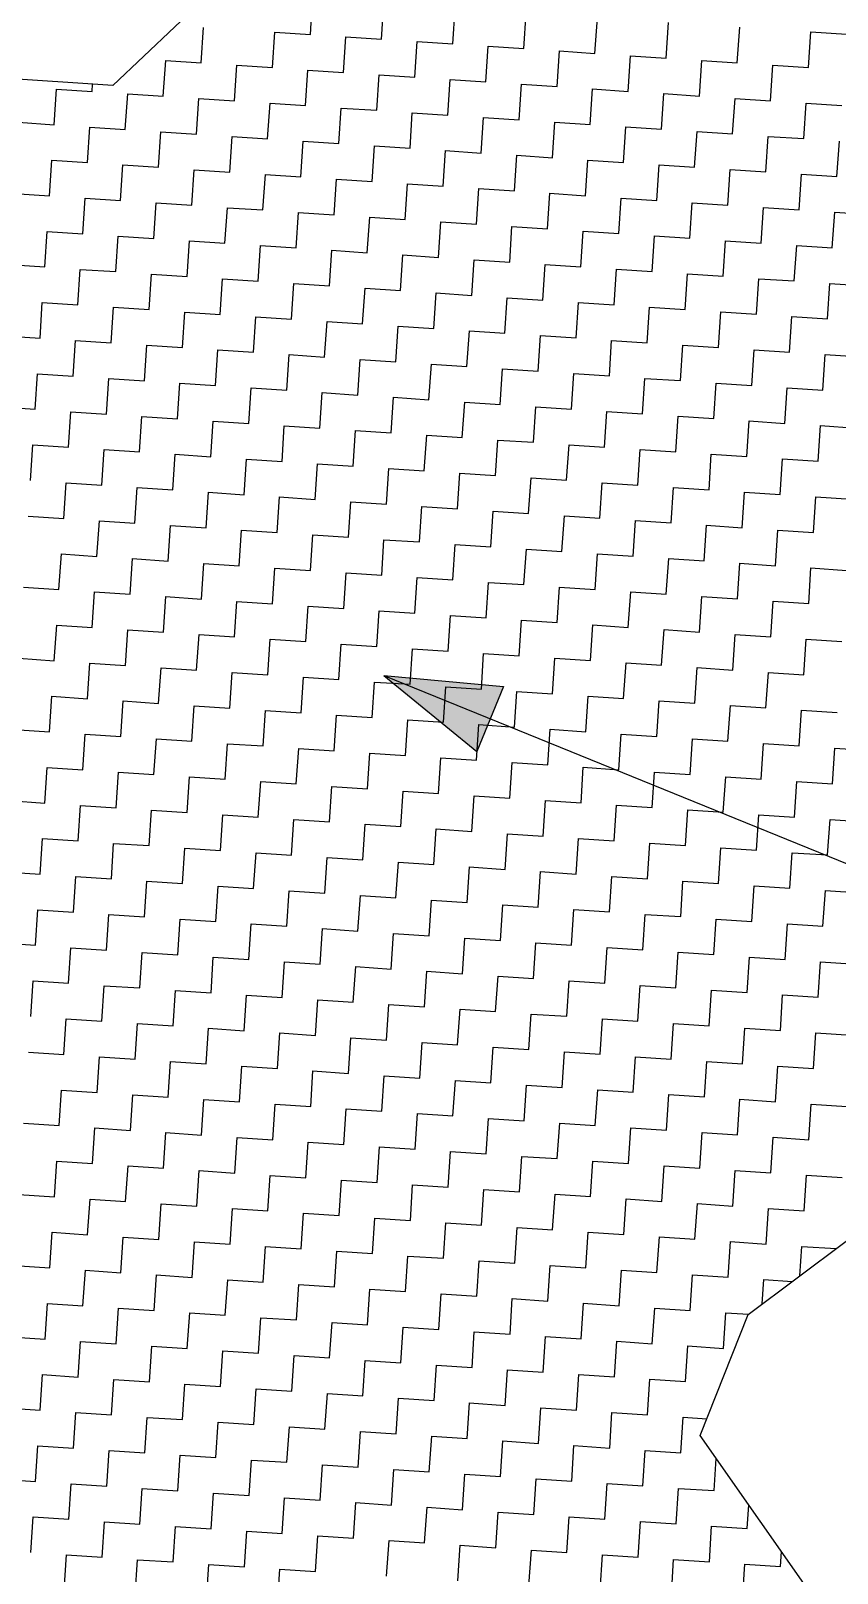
# Model space of a CAD drawing. Header units: metres. Extents: x 286068 to 287358, y 2005630 to 2007098.
# Drawn here: x 286838 to 286911.5, y 2006028.7 to 2006169.2 of the extents above; entities that cross this region are included whole.
import ezdxf

# ---------------------------------------------------------------- set-up
doc = ezdxf.new("R2010")
doc.units = ezdxf.units.M
doc.layers.add('POLY_HATCH', color=12, linetype='Continuous')

msp = doc.modelspace()

# ---------------------------------------------------------------- hatches: boundary and pattern name
h = msp.add_hatch(color=256)
h.paths.add_polyline_path([(286879.9, 2006106.5), (286881.11, 2006109.46), (286870.2, 2006110.44)])
h.paths.add_polyline_path([(286870.2, 2006110.44), (286878.69, 2006103.53), (286879.9, 2006106.5)])

# ---------------------------------------------------------------- linework, layer by layer
for points in [[(286870.2, 2006110.44), (286928.62, 2006086.7)], [(286870.2, 2006110.44), (286878.69, 2006103.53)], [(286870.2, 2006110.44), (286881.11, 2006109.46)], [(286881.11, 2006109.46), (286878.69, 2006103.53)]]:
    msp.add_lwpolyline(points)
at = {"layer": 'POLY_HATCH'}
for p, q in [((286855.88, 2006174.03), (286845.51, 2006164.2)), ((286845.51, 2006164.2), (286812.07, 2006166.42)), ((286903.4, 2006052.23), (286912.34, 2006058.92)), ((286899.02, 2006041.2), (286903.4, 2006052.23)), ((286911.22, 2006023.81), (286899.02, 2006041.2))]:
    msp.add_line(p, q, dxfattribs=at)
at = {"layer": 'POLY_HATCH', "linetype": 'Continuous'}
for p, q in [((286863.51, 2006168.86), (286863.72, 2006172.1)), ((286869.99, 2006168.43), (286870.21, 2006171.67)), ((286876.48, 2006168), (286876.69, 2006171.24)), ((286882.96, 2006167.57), (286883.18, 2006170.81)), ((286853.57, 2006166.27), (286853.78, 2006169.51)), ((286889.44, 2006167.14), (286889.66, 2006170.38)), ((286895.93, 2006166.71), (286896.14, 2006169.95)), ((286902.41, 2006166.28), (286902.63, 2006169.52)), ((286860.05, 2006165.84), (286860.27, 2006169.08)), ((286860.27, 2006169.08), (286863.51, 2006168.86)), ((286866.54, 2006165.41), (286866.75, 2006168.65)), ((286866.75, 2006168.65), (286869.99, 2006168.43)), ((286873.02, 2006164.97), (286873.23, 2006168.22)), ((286873.23, 2006168.22), (286876.48, 2006168)), ((286908.89, 2006165.85), (286909.11, 2006169.09)), ((286909.11, 2006169.09), (286912.35, 2006168.88)), ((286850.11, 2006163.24), (286850.33, 2006166.48)), ((286850.33, 2006166.48), (286853.57, 2006166.27)), ((286879.5, 2006164.54), (286879.72, 2006167.79)), ((286879.72, 2006167.79), (286882.96, 2006167.57)), ((286885.99, 2006164.11), (286886.2, 2006167.36)), ((286886.2, 2006167.36), (286889.44, 2006167.14)), ((286892.47, 2006163.68), (286892.69, 2006166.93)), ((286892.69, 2006166.93), (286895.93, 2006166.71)), ((286898.95, 2006163.25), (286899.17, 2006166.5)), ((286899.17, 2006166.5), (286902.41, 2006166.28)), ((286856.6, 2006162.81), (286856.81, 2006166.05)), ((286856.81, 2006166.05), (286860.05, 2006165.84)), ((286863.08, 2006162.38), (286863.29, 2006165.62)), ((286863.29, 2006165.62), (286866.54, 2006165.41)), ((286869.56, 2006161.95), (286869.78, 2006165.19)), ((286869.78, 2006165.19), (286873.02, 2006164.97)), ((286905.44, 2006162.82), (286905.65, 2006166.06)), ((286905.65, 2006166.06), (286908.89, 2006165.85)), ((286840.17, 2006160.64), (286840.39, 2006163.89)), ((286840.39, 2006163.89), (286843.63, 2006163.67)), ((286843.63, 2006163.67), (286843.67, 2006164.33)), ((286876.05, 2006161.52), (286876.26, 2006164.76)), ((286876.26, 2006164.76), (286879.5, 2006164.54)), ((286882.53, 2006161.09), (286882.75, 2006164.33)), ((286882.75, 2006164.33), (286885.99, 2006164.11)), ((286889.01, 2006160.66), (286889.23, 2006163.9)), ((286889.23, 2006163.9), (286892.47, 2006163.68)), ((286846.65, 2006160.21), (286846.87, 2006163.45)), ((286846.87, 2006163.45), (286850.11, 2006163.24)), ((286853.14, 2006159.78), (286853.35, 2006163.02)), ((286853.35, 2006163.02), (286856.6, 2006162.81)), ((286859.62, 2006159.35), (286859.84, 2006162.59)), ((286859.84, 2006162.59), (286863.08, 2006162.38)), ((286895.5, 2006160.23), (286895.71, 2006163.47)), ((286895.71, 2006163.47), (286898.95, 2006163.25)), ((286901.98, 2006159.8), (286902.2, 2006163.04)), ((286902.2, 2006163.04), (286905.44, 2006162.82)), ((286908.46, 2006159.37), (286908.68, 2006162.61)), ((286908.68, 2006162.61), (286911.92, 2006162.39)), ((286836.93, 2006160.86), (286840.17, 2006160.64)), ((286866.11, 2006158.92), (286866.32, 2006162.16)), ((286866.32, 2006162.16), (286869.56, 2006161.95)), ((286872.59, 2006158.49), (286872.8, 2006161.73)), ((286872.8, 2006161.73), (286876.05, 2006161.52)), ((286879.07, 2006158.06), (286879.29, 2006161.3)), ((286879.29, 2006161.3), (286882.53, 2006161.09)), ((286885.56, 2006157.63), (286885.77, 2006160.87)), ((286885.77, 2006160.87), (286889.01, 2006160.66)), ((286843.2, 2006157.19), (286843.41, 2006160.43)), ((286843.41, 2006160.43), (286846.65, 2006160.21)), ((286849.68, 2006156.76), (286849.9, 2006160)), ((286849.9, 2006160), (286853.14, 2006159.78)), ((286856.16, 2006156.33), (286856.38, 2006159.57)), ((286856.38, 2006159.57), (286859.62, 2006159.35)), ((286892.04, 2006157.2), (286892.26, 2006160.44)), ((286892.26, 2006160.44), (286895.5, 2006160.23)), ((286898.52, 2006156.77), (286898.74, 2006160.01)), ((286898.74, 2006160.01), (286901.98, 2006159.8)), ((286905.01, 2006156.34), (286905.22, 2006159.58)), ((286905.22, 2006159.58), (286908.46, 2006159.37)), ((286862.65, 2006155.9), (286862.86, 2006159.14)), ((286862.86, 2006159.14), (286866.11, 2006158.92)), ((286869.13, 2006155.46), (286869.35, 2006158.71)), ((286869.35, 2006158.71), (286872.59, 2006158.49)), ((286875.62, 2006155.03), (286875.83, 2006158.28)), ((286875.83, 2006158.28), (286879.07, 2006158.06)), ((286911.49, 2006155.91), (286911.71, 2006159.15)), ((286839.74, 2006154.16), (286839.96, 2006157.4)), ((286839.96, 2006157.4), (286843.2, 2006157.19)), ((286846.22, 2006153.73), (286846.44, 2006156.97)), ((286846.44, 2006156.97), (286849.68, 2006156.76)), ((286882.1, 2006154.6), (286882.31, 2006157.85)), ((286882.31, 2006157.85), (286885.56, 2006157.63)), ((286888.58, 2006154.17), (286888.8, 2006157.42)), ((286888.8, 2006157.42), (286892.04, 2006157.2)), ((286895.07, 2006153.74), (286895.28, 2006156.98)), ((286895.28, 2006156.98), (286898.52, 2006156.77)), ((286852.71, 2006153.3), (286852.92, 2006156.54)), ((286852.92, 2006156.54), (286856.16, 2006156.33)), ((286859.19, 2006152.87), (286859.41, 2006156.11)), ((286859.41, 2006156.11), (286862.65, 2006155.9)), ((286865.68, 2006152.44), (286865.89, 2006155.68)), ((286865.89, 2006155.68), (286869.13, 2006155.46)), ((286872.16, 2006152.01), (286872.37, 2006155.25)), ((286872.37, 2006155.25), (286875.62, 2006155.03)), ((286901.55, 2006153.31), (286901.77, 2006156.55)), ((286901.77, 2006156.55), (286905.01, 2006156.34)), ((286908.03, 2006152.88), (286908.25, 2006156.12)), ((286908.25, 2006156.12), (286911.49, 2006155.91)), ((286836.5, 2006154.37), (286839.74, 2006154.16)), ((286842.77, 2006150.7), (286842.98, 2006153.94)), ((286842.98, 2006153.94), (286846.22, 2006153.73)), ((286878.64, 2006151.58), (286878.86, 2006154.82)), ((286878.86, 2006154.82), (286882.1, 2006154.6)), ((286885.13, 2006151.15), (286885.34, 2006154.39)), ((286885.34, 2006154.39), (286888.58, 2006154.17)), ((286891.61, 2006150.72), (286891.82, 2006153.96)), ((286891.82, 2006153.96), (286895.07, 2006153.74)), ((286849.25, 2006150.27), (286849.47, 2006153.51)), ((286849.47, 2006153.51), (286852.71, 2006153.3)), ((286855.73, 2006149.84), (286855.95, 2006153.08)), ((286855.95, 2006153.08), (286859.19, 2006152.87)), ((286862.22, 2006149.41), (286862.43, 2006152.65)), ((286862.43, 2006152.65), (286865.68, 2006152.44)), ((286898.09, 2006150.29), (286898.31, 2006153.53)), ((286898.31, 2006153.53), (286901.55, 2006153.31)), ((286904.58, 2006149.86), (286904.79, 2006153.1)), ((286904.79, 2006153.1), (286908.03, 2006152.88)), ((286911.06, 2006149.43), (286911.28, 2006152.67)), ((286911.28, 2006152.67), (286914.52, 2006152.45)), ((286868.7, 2006148.98), (286868.92, 2006152.22)), ((286868.92, 2006152.22), (286872.16, 2006152.01)), ((286875.19, 2006148.55), (286875.4, 2006151.79)), ((286875.4, 2006151.79), (286878.64, 2006151.58)), ((286881.67, 2006148.12), (286881.88, 2006151.36)), ((286881.88, 2006151.36), (286885.13, 2006151.15)), ((286839.31, 2006147.68), (286839.53, 2006150.92)), ((286839.53, 2006150.92), (286842.77, 2006150.7)), ((286845.79, 2006147.25), (286846.01, 2006150.49)), ((286846.01, 2006150.49), (286849.25, 2006150.27)), ((286852.28, 2006146.82), (286852.49, 2006150.06)), ((286852.49, 2006150.06), (286855.73, 2006149.84)), ((286858.76, 2006146.38), (286858.98, 2006149.63)), ((286858.98, 2006149.63), (286862.22, 2006149.41)), ((286888.15, 2006147.69), (286888.37, 2006150.93)), ((286888.37, 2006150.93), (286891.61, 2006150.72)), ((286894.64, 2006147.26), (286894.85, 2006150.5)), ((286894.85, 2006150.5), (286898.09, 2006150.29)), ((286901.12, 2006146.83), (286901.34, 2006150.07)), ((286901.34, 2006150.07), (286904.58, 2006149.86)), ((286907.6, 2006146.4), (286907.82, 2006149.64)), ((286907.82, 2006149.64), (286911.06, 2006149.43)), ((286865.24, 2006145.95), (286865.46, 2006149.2)), ((286865.46, 2006149.2), (286868.7, 2006148.98)), ((286871.73, 2006145.52), (286871.94, 2006148.77)), ((286871.94, 2006148.77), (286875.19, 2006148.55)), ((286878.21, 2006145.09), (286878.43, 2006148.34)), ((286878.43, 2006148.34), (286881.67, 2006148.12)), ((286836.07, 2006147.89), (286839.31, 2006147.68)), ((286842.34, 2006144.22), (286842.55, 2006147.46)), ((286842.55, 2006147.46), (286845.79, 2006147.25)), ((286848.82, 2006143.79), (286849.04, 2006147.03)), ((286849.04, 2006147.03), (286852.28, 2006146.82)), ((286884.7, 2006144.66), (286884.91, 2006147.9)), ((286884.91, 2006147.9), (286888.15, 2006147.69)), ((286891.18, 2006144.23), (286891.39, 2006147.47)), ((286891.39, 2006147.47), (286894.64, 2006147.26)), ((286897.66, 2006143.8), (286897.88, 2006147.04)), ((286897.88, 2006147.04), (286901.12, 2006146.83)), ((286855.3, 2006143.36), (286855.52, 2006146.6)), ((286855.52, 2006146.6), (286858.76, 2006146.38)), ((286861.79, 2006142.93), (286862, 2006146.17)), ((286862, 2006146.17), (286865.24, 2006145.95)), ((286868.27, 2006142.5), (286868.49, 2006145.74)), ((286868.49, 2006145.74), (286871.73, 2006145.52)), ((286904.15, 2006143.37), (286904.36, 2006146.61)), ((286904.36, 2006146.61), (286907.6, 2006146.4)), ((286910.63, 2006142.94), (286910.85, 2006146.18)), ((286910.85, 2006146.18), (286914.09, 2006145.97)), ((286838.88, 2006141.19), (286839.09, 2006144.43)), ((286839.09, 2006144.43), (286842.34, 2006144.22)), ((286845.36, 2006140.76), (286845.58, 2006144)), ((286845.58, 2006144), (286848.82, 2006143.79)), ((286874.75, 2006142.07), (286874.97, 2006145.31)), ((286874.97, 2006145.31), (286878.21, 2006145.09)), ((286881.24, 2006141.64), (286881.45, 2006144.88)), ((286881.45, 2006144.88), (286884.7, 2006144.66)), ((286887.72, 2006141.21), (286887.94, 2006144.45)), ((286887.94, 2006144.45), (286891.18, 2006144.23)), ((286894.21, 2006140.78), (286894.42, 2006144.02)), ((286894.42, 2006144.02), (286897.66, 2006143.8)), ((286851.85, 2006140.33), (286852.06, 2006143.57)), ((286852.06, 2006143.57), (286855.3, 2006143.36)), ((286858.33, 2006139.9), (286858.55, 2006143.14)), ((286858.55, 2006143.14), (286861.79, 2006142.93)), ((286864.81, 2006139.47), (286865.03, 2006142.71)), ((286865.03, 2006142.71), (286868.27, 2006142.5)), ((286900.69, 2006140.35), (286900.9, 2006143.59)), ((286900.9, 2006143.59), (286904.15, 2006143.37)), ((286907.17, 2006139.91), (286907.39, 2006143.16)), ((286907.39, 2006143.16), (286910.63, 2006142.94)), ((286835.64, 2006141.41), (286838.88, 2006141.19)), ((286871.3, 2006139.04), (286871.51, 2006142.28)), ((286871.51, 2006142.28), (286874.75, 2006142.07)), ((286877.78, 2006138.61), (286878, 2006141.85)), ((286878, 2006141.85), (286881.24, 2006141.64)), ((286884.27, 2006138.18), (286884.48, 2006141.42)), ((286884.48, 2006141.42), (286887.72, 2006141.21)), ((286841.91, 2006137.74), (286842.12, 2006140.98)), ((286842.12, 2006140.98), (286845.36, 2006140.76)), ((286848.39, 2006137.3), (286848.61, 2006140.55)), ((286848.61, 2006140.55), (286851.85, 2006140.33)), ((286854.87, 2006136.87), (286855.09, 2006140.12)), ((286855.09, 2006140.12), (286858.33, 2006139.9)), ((286890.75, 2006137.75), (286890.96, 2006140.99)), ((286890.96, 2006140.99), (286894.21, 2006140.78)), ((286897.23, 2006137.32), (286897.45, 2006140.56)), ((286897.45, 2006140.56), (286900.69, 2006140.35)), ((286903.72, 2006136.89), (286903.93, 2006140.13)), ((286903.93, 2006140.13), (286907.17, 2006139.91)), ((286861.36, 2006136.44), (286861.57, 2006139.69)), ((286861.57, 2006139.69), (286864.81, 2006139.47)), ((286867.84, 2006136.01), (286868.06, 2006139.26)), ((286868.06, 2006139.26), (286871.3, 2006139.04)), ((286874.32, 2006135.58), (286874.54, 2006138.83)), ((286874.54, 2006138.83), (286877.78, 2006138.61)), ((286880.81, 2006135.15), (286881.02, 2006138.39)), ((286881.02, 2006138.39), (286884.27, 2006138.18)), ((286910.2, 2006136.46), (286910.42, 2006139.7)), ((286910.42, 2006139.7), (286913.66, 2006139.48)), ((286838.45, 2006134.71), (286838.66, 2006137.95)), ((286838.66, 2006137.95), (286841.91, 2006137.74)), ((286844.93, 2006134.28), (286845.15, 2006137.52)), ((286845.15, 2006137.52), (286848.39, 2006137.3)), ((286851.42, 2006133.85), (286851.63, 2006137.09)), ((286851.63, 2006137.09), (286854.87, 2006136.87)), ((286887.29, 2006134.72), (286887.51, 2006137.96)), ((286887.51, 2006137.96), (286890.75, 2006137.75)), ((286893.78, 2006134.29), (286893.99, 2006137.53)), ((286893.99, 2006137.53), (286897.23, 2006137.32)), ((286900.26, 2006133.86), (286900.47, 2006137.1)), ((286900.47, 2006137.1), (286903.72, 2006136.89)), ((286857.9, 2006133.42), (286858.12, 2006136.66)), ((286858.12, 2006136.66), (286861.36, 2006136.44)), ((286864.38, 2006132.99), (286864.6, 2006136.23)), ((286864.6, 2006136.23), (286867.84, 2006136.01)), ((286870.87, 2006132.56), (286871.08, 2006135.8)), ((286871.08, 2006135.8), (286874.32, 2006135.58)), ((286906.74, 2006133.43), (286906.96, 2006136.67)), ((286906.96, 2006136.67), (286910.2, 2006136.46)), ((286835.21, 2006134.92), (286838.45, 2006134.71)), ((286841.48, 2006131.25), (286841.69, 2006134.49)), ((286841.69, 2006134.49), (286844.93, 2006134.28)), ((286877.35, 2006132.13), (286877.57, 2006135.37)), ((286877.57, 2006135.37), (286880.81, 2006135.15)), ((286883.83, 2006131.7), (286884.05, 2006134.94)), ((286884.05, 2006134.94), (286887.29, 2006134.72)), ((286890.32, 2006131.27), (286890.53, 2006134.51)), ((286890.53, 2006134.51), (286893.78, 2006134.29)), ((286847.96, 2006130.82), (286848.17, 2006134.06)), ((286848.17, 2006134.06), (286851.42, 2006133.85)), ((286854.44, 2006130.39), (286854.66, 2006133.63)), ((286854.66, 2006133.63), (286857.9, 2006133.42)), ((286860.93, 2006129.96), (286861.14, 2006133.2)), ((286861.14, 2006133.2), (286864.38, 2006132.99)), ((286867.41, 2006129.53), (286867.63, 2006132.77)), ((286867.63, 2006132.77), (286870.87, 2006132.56)), ((286896.8, 2006130.84), (286897.02, 2006134.08)), ((286897.02, 2006134.08), (286900.26, 2006133.86)), ((286903.29, 2006130.4), (286903.5, 2006133.65)), ((286903.5, 2006133.65), (286906.74, 2006133.43)), ((286909.77, 2006129.97), (286909.98, 2006133.22)), ((286909.98, 2006133.22), (286913.23, 2006133)), ((286838.02, 2006128.23), (286838.23, 2006131.47)), ((286838.23, 2006131.47), (286841.48, 2006131.25)), ((286873.89, 2006129.1), (286874.11, 2006132.34)), ((286874.11, 2006132.34), (286877.35, 2006132.13)), ((286880.38, 2006128.67), (286880.59, 2006131.91)), ((286880.59, 2006131.91), (286883.83, 2006131.7)), ((286886.86, 2006128.24), (286887.08, 2006131.48)), ((286887.08, 2006131.48), (286890.32, 2006131.27)), ((286844.5, 2006127.79), (286844.72, 2006131.04)), ((286844.72, 2006131.04), (286847.96, 2006130.82)), ((286850.99, 2006127.36), (286851.2, 2006130.61)), ((286851.2, 2006130.61), (286854.44, 2006130.39)), ((286857.47, 2006126.93), (286857.68, 2006130.18)), ((286857.68, 2006130.18), (286860.93, 2006129.96)), ((286893.35, 2006127.81), (286893.56, 2006131.05)), ((286893.56, 2006131.05), (286896.8, 2006130.84)), ((286899.83, 2006127.38), (286900.04, 2006130.62)), ((286900.04, 2006130.62), (286903.29, 2006130.4)), ((286906.31, 2006126.95), (286906.53, 2006130.19)), ((286906.53, 2006130.19), (286909.77, 2006129.97)), ((286863.95, 2006126.5), (286864.17, 2006129.75)), ((286864.17, 2006129.75), (286867.41, 2006129.53)), ((286870.44, 2006126.07), (286870.65, 2006129.31)), ((286870.65, 2006129.31), (286873.89, 2006129.1)), ((286876.92, 2006125.64), (286877.14, 2006128.88)), ((286877.14, 2006128.88), (286880.38, 2006128.67)), ((286841.05, 2006124.77), (286841.26, 2006128.01)), ((286841.26, 2006128.01), (286844.5, 2006127.79)), ((286847.53, 2006124.34), (286847.74, 2006127.58)), ((286847.74, 2006127.58), (286850.99, 2006127.36)), ((286854.01, 2006123.91), (286854.23, 2006127.15)), ((286854.23, 2006127.15), (286857.47, 2006126.93)), ((286883.4, 2006125.21), (286883.62, 2006128.45)), ((286883.62, 2006128.45), (286886.86, 2006128.24)), ((286889.89, 2006124.78), (286890.1, 2006128.02)), ((286890.1, 2006128.02), (286893.35, 2006127.81)), ((286896.37, 2006124.35), (286896.59, 2006127.59)), ((286896.59, 2006127.59), (286899.83, 2006127.38)), ((286902.86, 2006123.92), (286903.07, 2006127.16)), ((286903.07, 2006127.16), (286906.31, 2006126.95)), ((286860.5, 2006123.48), (286860.71, 2006126.72)), ((286860.71, 2006126.72), (286863.95, 2006126.5)), ((286866.98, 2006123.05), (286867.2, 2006126.29)), ((286867.2, 2006126.29), (286870.44, 2006126.07)), ((286873.46, 2006122.62), (286873.68, 2006125.86)), ((286873.68, 2006125.86), (286876.92, 2006125.64)), ((286909.34, 2006123.49), (286909.55, 2006126.73)), ((286909.55, 2006126.73), (286912.8, 2006126.52)), ((286837.8, 2006124.98), (286841.05, 2006124.77)), ((286844.07, 2006121.31), (286844.29, 2006124.55)), ((286844.29, 2006124.55), (286847.53, 2006124.34)), ((286879.95, 2006122.19), (286880.16, 2006125.43)), ((286880.16, 2006125.43), (286883.4, 2006125.21)), ((286886.43, 2006121.76), (286886.65, 2006125)), ((286886.65, 2006125), (286889.89, 2006124.78)), ((286892.91, 2006121.32), (286893.13, 2006124.57)), ((286893.13, 2006124.57), (286896.37, 2006124.35)), ((286850.56, 2006120.88), (286850.77, 2006124.12)), ((286850.77, 2006124.12), (286854.01, 2006123.91)), ((286857.04, 2006120.45), (286857.25, 2006123.69)), ((286857.25, 2006123.69), (286860.5, 2006123.48)), ((286863.52, 2006120.02), (286863.74, 2006123.26)), ((286863.74, 2006123.26), (286866.98, 2006123.05)), ((286899.4, 2006120.89), (286899.61, 2006124.14)), ((286899.61, 2006124.14), (286902.86, 2006123.92)), ((286905.88, 2006120.46), (286906.1, 2006123.71)), ((286906.1, 2006123.71), (286909.34, 2006123.49)), ((286840.61, 2006118.28), (286840.83, 2006121.53)), ((286840.83, 2006121.53), (286844.07, 2006121.31)), ((286870.01, 2006119.59), (286870.22, 2006122.83)), ((286870.22, 2006122.83), (286873.46, 2006122.62)), ((286876.49, 2006119.16), (286876.71, 2006122.4)), ((286876.71, 2006122.4), (286879.95, 2006122.19)), ((286882.97, 2006118.73), (286883.19, 2006121.97)), ((286883.19, 2006121.97), (286886.43, 2006121.76)), ((286889.46, 2006118.3), (286889.67, 2006121.54)), ((286889.67, 2006121.54), (286892.91, 2006121.32)), ((286847.1, 2006117.85), (286847.31, 2006121.1)), ((286847.31, 2006121.1), (286850.56, 2006120.88)), ((286853.58, 2006117.42), (286853.8, 2006120.67)), ((286853.8, 2006120.67), (286857.04, 2006120.45)), ((286860.07, 2006116.99), (286860.28, 2006120.23)), ((286860.28, 2006120.23), (286863.52, 2006120.02)), ((286895.94, 2006117.87), (286896.16, 2006121.11)), ((286896.16, 2006121.11), (286899.4, 2006120.89)), ((286902.42, 2006117.44), (286902.64, 2006120.68)), ((286902.64, 2006120.68), (286905.88, 2006120.46)), ((286908.91, 2006117.01), (286909.12, 2006120.25)), ((286909.12, 2006120.25), (286912.37, 2006120.03)), ((286866.55, 2006116.56), (286866.76, 2006119.8)), ((286866.76, 2006119.8), (286870.01, 2006119.59)), ((286873.03, 2006116.13), (286873.25, 2006119.37)), ((286873.25, 2006119.37), (286876.49, 2006119.16)), ((286879.52, 2006115.7), (286879.73, 2006118.94)), ((286879.73, 2006118.94), (286882.97, 2006118.73)), ((286837.37, 2006118.5), (286840.61, 2006118.28)), ((286843.64, 2006114.83), (286843.86, 2006118.07)), ((286843.86, 2006118.07), (286847.1, 2006117.85)), ((286850.13, 2006114.4), (286850.34, 2006117.64)), ((286850.34, 2006117.64), (286853.58, 2006117.42)), ((286886, 2006115.27), (286886.22, 2006118.51)), ((286886.22, 2006118.51), (286889.46, 2006118.3)), ((286892.48, 2006114.84), (286892.7, 2006118.08)), ((286892.7, 2006118.08), (286895.94, 2006117.87)), ((286898.97, 2006114.41), (286899.18, 2006117.65)), ((286899.18, 2006117.65), (286902.42, 2006117.44)), ((286856.61, 2006113.97), (286856.82, 2006117.21)), ((286856.82, 2006117.21), (286860.07, 2006116.99)), ((286863.09, 2006113.54), (286863.31, 2006116.78)), ((286863.31, 2006116.78), (286866.55, 2006116.56)), ((286869.58, 2006113.11), (286869.79, 2006116.35)), ((286869.79, 2006116.35), (286873.03, 2006116.13)), ((286876.06, 2006112.68), (286876.28, 2006115.92)), ((286876.28, 2006115.92), (286879.52, 2006115.7)), ((286905.45, 2006113.98), (286905.67, 2006117.22)), ((286905.67, 2006117.22), (286908.91, 2006117.01)), ((286840.18, 2006111.8), (286840.4, 2006115.04)), ((286840.4, 2006115.04), (286843.64, 2006114.83)), ((286846.67, 2006111.37), (286846.88, 2006114.61)), ((286846.88, 2006114.61), (286850.13, 2006114.4)), ((286882.54, 2006112.24), (286882.76, 2006115.49)), ((286882.76, 2006115.49), (286886, 2006115.27)), ((286889.03, 2006111.81), (286889.24, 2006115.06)), ((286889.24, 2006115.06), (286892.48, 2006114.84)), ((286895.51, 2006111.38), (286895.73, 2006114.63)), ((286895.73, 2006114.63), (286898.97, 2006114.41)), ((286853.15, 2006110.94), (286853.37, 2006114.18)), ((286853.37, 2006114.18), (286856.61, 2006113.97)), ((286859.64, 2006110.51), (286859.85, 2006113.75)), ((286859.85, 2006113.75), (286863.09, 2006113.54)), ((286866.12, 2006110.08), (286866.33, 2006113.32)), ((286866.33, 2006113.32), (286869.58, 2006113.11)), ((286901.99, 2006110.95), (286902.21, 2006114.2)), ((286902.21, 2006114.2), (286905.45, 2006113.98)), ((286908.48, 2006110.52), (286908.69, 2006113.77)), ((286908.69, 2006113.77), (286911.94, 2006113.55)), ((286836.94, 2006112.02), (286840.18, 2006111.8)), ((286872.6, 2006109.65), (286872.82, 2006112.89)), ((286872.82, 2006112.89), (286876.06, 2006112.68)), ((286879.09, 2006109.22), (286879.3, 2006112.46)), ((286879.3, 2006112.46), (286882.54, 2006112.24)), ((286885.57, 2006108.79), (286885.79, 2006112.03)), ((286885.79, 2006112.03), (286889.03, 2006111.81)), ((286843.21, 2006108.34), (286843.43, 2006111.59)), ((286843.43, 2006111.59), (286846.67, 2006111.37)), ((286849.69, 2006107.91), (286849.91, 2006111.16)), ((286849.91, 2006111.16), (286853.15, 2006110.94)), ((286856.18, 2006107.48), (286856.39, 2006110.72)), ((286856.39, 2006110.72), (286859.64, 2006110.51)), ((286862.66, 2006107.05), (286862.88, 2006110.29)), ((286862.88, 2006110.29), (286866.12, 2006110.08)), ((286892.05, 2006108.36), (286892.27, 2006111.6)), ((286892.27, 2006111.6), (286895.51, 2006111.38)), ((286898.54, 2006107.93), (286898.75, 2006111.17)), ((286898.75, 2006111.17), (286901.99, 2006110.95)), ((286905.02, 2006107.5), (286905.24, 2006110.74)), ((286905.24, 2006110.74), (286908.48, 2006110.52)), ((286869.15, 2006106.62), (286869.36, 2006109.86)), ((286869.36, 2006109.86), (286872.6, 2006109.65)), ((286875.63, 2006106.19), (286875.84, 2006109.43)), ((286875.84, 2006109.43), (286879.09, 2006109.22)), ((286882.11, 2006105.76), (286882.33, 2006109)), ((286882.33, 2006109), (286885.57, 2006108.79)), ((286839.75, 2006105.32), (286839.97, 2006108.56)), ((286839.97, 2006108.56), (286843.21, 2006108.34)), ((286846.24, 2006104.89), (286846.45, 2006108.13)), ((286846.45, 2006108.13), (286849.69, 2006107.91)), ((286852.72, 2006104.46), (286852.94, 2006107.7)), ((286852.94, 2006107.7), (286856.18, 2006107.48)), ((286888.6, 2006105.33), (286888.81, 2006108.57)), ((286888.81, 2006108.57), (286892.05, 2006108.36)), ((286895.08, 2006104.9), (286895.3, 2006108.14)), ((286895.3, 2006108.14), (286898.54, 2006107.93)), ((286901.56, 2006104.47), (286901.78, 2006107.71)), ((286901.78, 2006107.71), (286905.02, 2006107.5)), ((286859.21, 2006104.03), (286859.42, 2006107.27)), ((286859.42, 2006107.27), (286862.66, 2006107.05)), ((286865.69, 2006103.6), (286865.9, 2006106.84)), ((286865.9, 2006106.84), (286869.15, 2006106.62)), ((286872.17, 2006103.16), (286872.39, 2006106.41)), ((286872.39, 2006106.41), (286875.63, 2006106.19)), ((286908.05, 2006104.04), (286908.26, 2006107.28)), ((286908.26, 2006107.28), (286911.5, 2006107.07)), ((286836.51, 2006105.53), (286839.75, 2006105.32)), ((286842.78, 2006101.86), (286843, 2006105.1)), ((286843, 2006105.1), (286846.24, 2006104.89)), ((286849.26, 2006101.43), (286849.48, 2006104.67)), ((286849.48, 2006104.67), (286852.72, 2006104.46)), ((286878.66, 2006102.73), (286878.87, 2006105.98)), ((286878.87, 2006105.98), (286882.11, 2006105.76)), ((286885.14, 2006102.3), (286885.35, 2006105.55)), ((286885.35, 2006105.55), (286888.6, 2006105.33)), ((286891.62, 2006101.87), (286891.84, 2006105.12)), ((286891.84, 2006105.12), (286895.08, 2006104.9)), ((286898.11, 2006101.44), (286898.32, 2006104.69)), ((286898.32, 2006104.69), (286901.56, 2006104.47)), ((286855.75, 2006101), (286855.96, 2006104.24)), ((286855.96, 2006104.24), (286859.21, 2006104.03)), ((286862.23, 2006100.57), (286862.45, 2006103.81)), ((286862.45, 2006103.81), (286865.69, 2006103.6)), ((286868.72, 2006100.14), (286868.93, 2006103.38)), ((286868.93, 2006103.38), (286872.17, 2006103.16)), ((286904.59, 2006101.01), (286904.81, 2006104.25)), ((286904.81, 2006104.25), (286908.05, 2006104.04)), ((286911.07, 2006100.58), (286911.29, 2006103.82)), ((286911.29, 2006103.82), (286914.53, 2006103.61)), ((286839.32, 2006098.83), (286839.54, 2006102.08)), ((286839.54, 2006102.08), (286842.78, 2006101.86)), ((286875.2, 2006099.71), (286875.41, 2006102.95)), ((286875.41, 2006102.95), (286878.66, 2006102.73)), ((286881.68, 2006099.28), (286881.9, 2006102.52)), ((286881.9, 2006102.52), (286885.14, 2006102.3)), ((286888.17, 2006098.85), (286888.38, 2006102.09)), ((286888.38, 2006102.09), (286891.62, 2006101.87)), ((286845.81, 2006098.4), (286846.02, 2006101.64)), ((286846.02, 2006101.64), (286849.26, 2006101.43)), ((286852.29, 2006097.97), (286852.51, 2006101.21)), ((286852.51, 2006101.21), (286855.75, 2006101)), ((286858.77, 2006097.54), (286858.99, 2006100.78)), ((286858.99, 2006100.78), (286862.23, 2006100.57)), ((286894.65, 2006098.42), (286894.87, 2006101.66)), ((286894.87, 2006101.66), (286898.11, 2006101.44)), ((286901.13, 2006097.99), (286901.35, 2006101.23)), ((286901.35, 2006101.23), (286904.59, 2006101.01)), ((286907.62, 2006097.56), (286907.83, 2006100.8)), ((286907.83, 2006100.8), (286911.07, 2006100.58)), ((286836.08, 2006099.05), (286839.32, 2006098.83)), ((286865.26, 2006097.11), (286865.47, 2006100.35)), ((286865.47, 2006100.35), (286868.72, 2006100.14)), ((286871.74, 2006096.68), (286871.96, 2006099.92)), ((286871.96, 2006099.92), (286875.2, 2006099.71)), ((286878.23, 2006096.25), (286878.44, 2006099.49)), ((286878.44, 2006099.49), (286881.68, 2006099.28)), ((286884.71, 2006095.82), (286884.92, 2006099.06)), ((286884.92, 2006099.06), (286888.17, 2006098.85)), ((286842.35, 2006095.38), (286842.57, 2006098.62)), ((286842.57, 2006098.62), (286845.81, 2006098.4)), ((286848.83, 2006094.95), (286849.05, 2006098.19)), ((286849.05, 2006098.19), (286852.29, 2006097.97)), ((286855.32, 2006094.52), (286855.53, 2006097.76)), ((286855.53, 2006097.76), (286858.77, 2006097.54)), ((286891.19, 2006095.39), (286891.41, 2006098.63)), ((286891.41, 2006098.63), (286894.65, 2006098.42)), ((286897.68, 2006094.96), (286897.89, 2006098.2)), ((286897.89, 2006098.2), (286901.13, 2006097.99)), ((286904.16, 2006094.53), (286904.38, 2006097.77)), ((286904.38, 2006097.77), (286907.62, 2006097.56)), ((286861.8, 2006094.09), (286862.02, 2006097.33)), ((286862.02, 2006097.33), (286865.26, 2006097.11)), ((286868.28, 2006093.65), (286868.5, 2006096.9)), ((286868.5, 2006096.9), (286871.74, 2006096.68)), ((286874.77, 2006093.22), (286874.98, 2006096.47)), ((286874.98, 2006096.47), (286878.23, 2006096.25)), ((286910.64, 2006094.1), (286910.86, 2006097.34)), ((286910.86, 2006097.34), (286914.1, 2006097.13)), ((286838.89, 2006092.35), (286839.11, 2006095.59)), ((286839.11, 2006095.59), (286842.35, 2006095.38)), ((286845.38, 2006091.92), (286845.59, 2006095.16)), ((286845.59, 2006095.16), (286848.83, 2006094.95)), ((286881.25, 2006092.79), (286881.47, 2006096.04)), ((286881.47, 2006096.04), (286884.71, 2006095.82)), ((286887.74, 2006092.36), (286887.95, 2006095.61)), ((286887.95, 2006095.61), (286891.19, 2006095.39)), ((286894.22, 2006091.93), (286894.43, 2006095.17)), ((286894.43, 2006095.17), (286897.68, 2006094.96)), ((286851.86, 2006091.49), (286852.08, 2006094.73)), ((286852.08, 2006094.73), (286855.32, 2006094.52)), ((286858.34, 2006091.06), (286858.56, 2006094.3)), ((286858.56, 2006094.3), (286861.8, 2006094.09)), ((286864.83, 2006090.63), (286865.04, 2006093.87)), ((286865.04, 2006093.87), (286868.28, 2006093.65)), ((286871.31, 2006090.2), (286871.53, 2006093.44)), ((286871.53, 2006093.44), (286874.77, 2006093.22)), ((286900.7, 2006091.5), (286900.92, 2006094.74)), ((286900.92, 2006094.74), (286904.16, 2006094.53)), ((286907.19, 2006091.07), (286907.4, 2006094.31)), ((286907.4, 2006094.31), (286910.64, 2006094.1)), ((286835.65, 2006092.56), (286838.89, 2006092.35)), ((286841.92, 2006088.89), (286842.14, 2006092.13)), ((286842.14, 2006092.13), (286845.38, 2006091.92)), ((286877.8, 2006089.77), (286878.01, 2006093.01)), ((286878.01, 2006093.01), (286881.25, 2006092.79)), ((286884.28, 2006089.34), (286884.49, 2006092.58)), ((286884.49, 2006092.58), (286887.74, 2006092.36)), ((286890.76, 2006088.91), (286890.98, 2006092.15)), ((286890.98, 2006092.15), (286894.22, 2006091.93)), ((286848.4, 2006088.46), (286848.62, 2006091.7)), ((286848.62, 2006091.7), (286851.86, 2006091.49)), ((286854.89, 2006088.03), (286855.1, 2006091.27)), ((286855.1, 2006091.27), (286858.34, 2006091.06)), ((286861.37, 2006087.6), (286861.59, 2006090.84)), ((286861.59, 2006090.84), (286864.83, 2006090.63)), ((286897.25, 2006088.48), (286897.46, 2006091.72)), ((286897.46, 2006091.72), (286900.7, 2006091.5)), ((286903.73, 2006088.05), (286903.95, 2006091.29)), ((286903.95, 2006091.29), (286907.19, 2006091.07)), ((286910.21, 2006087.62), (286910.43, 2006090.86)), ((286910.43, 2006090.86), (286913.67, 2006090.64)), ((286867.85, 2006087.17), (286868.07, 2006090.41)), ((286868.07, 2006090.41), (286871.31, 2006090.2)), ((286874.34, 2006086.74), (286874.55, 2006089.98)), ((286874.55, 2006089.98), (286877.8, 2006089.77)), ((286880.82, 2006086.31), (286881.04, 2006089.55)), ((286881.04, 2006089.55), (286884.28, 2006089.34)), ((286838.46, 2006085.87), (286838.68, 2006089.11)), ((286838.68, 2006089.11), (286841.92, 2006088.89)), ((286844.95, 2006085.44), (286845.16, 2006088.68)), ((286845.16, 2006088.68), (286848.4, 2006088.46)), ((286851.43, 2006085.01), (286851.65, 2006088.25)), ((286851.65, 2006088.25), (286854.89, 2006088.03)), ((286857.91, 2006084.57), (286858.13, 2006087.82)), ((286858.13, 2006087.82), (286861.37, 2006087.6)), ((286887.31, 2006085.88), (286887.52, 2006089.12)), ((286887.52, 2006089.12), (286890.76, 2006088.91)), ((286893.79, 2006085.45), (286894, 2006088.69)), ((286894, 2006088.69), (286897.25, 2006088.48)), ((286900.27, 2006085.02), (286900.49, 2006088.26)), ((286900.49, 2006088.26), (286903.73, 2006088.05)), ((286906.76, 2006084.59), (286906.97, 2006087.83)), ((286906.97, 2006087.83), (286910.21, 2006087.62)), ((286864.4, 2006084.14), (286864.61, 2006087.39)), ((286864.61, 2006087.39), (286867.85, 2006087.17)), ((286870.88, 2006083.71), (286871.1, 2006086.96)), ((286871.1, 2006086.96), (286874.34, 2006086.74)), ((286877.36, 2006083.28), (286877.58, 2006086.53)), ((286877.58, 2006086.53), (286880.82, 2006086.31)), ((286835.22, 2006086.08), (286838.46, 2006085.87)), ((286841.49, 2006082.41), (286841.7, 2006085.65)), ((286841.7, 2006085.65), (286844.95, 2006085.44)), ((286847.97, 2006081.98), (286848.19, 2006085.22)), ((286848.19, 2006085.22), (286851.43, 2006085.01)), ((286883.85, 2006082.85), (286884.06, 2006086.09)), ((286884.06, 2006086.09), (286887.31, 2006085.88)), ((286890.33, 2006082.42), (286890.55, 2006085.66)), ((286890.55, 2006085.66), (286893.79, 2006085.45)), ((286896.82, 2006081.99), (286897.03, 2006085.23)), ((286897.03, 2006085.23), (286900.27, 2006085.02)), ((286854.46, 2006081.55), (286854.67, 2006084.79)), ((286854.67, 2006084.79), (286857.91, 2006084.57)), ((286860.94, 2006081.12), (286861.16, 2006084.36)), ((286861.16, 2006084.36), (286864.4, 2006084.14)), ((286867.42, 2006080.69), (286867.64, 2006083.93)), ((286867.64, 2006083.93), (286870.88, 2006083.71)), ((286903.3, 2006081.56), (286903.51, 2006084.8)), ((286903.51, 2006084.8), (286906.76, 2006084.59)), ((286909.78, 2006081.13), (286910, 2006084.37)), ((286910, 2006084.37), (286913.24, 2006084.16)), ((286838.03, 2006079.38), (286838.25, 2006082.62)), ((286838.25, 2006082.62), (286841.49, 2006082.41)), ((286844.52, 2006078.95), (286844.73, 2006082.19)), ((286844.73, 2006082.19), (286847.97, 2006081.98)), ((286873.91, 2006080.26), (286874.12, 2006083.5)), ((286874.12, 2006083.5), (286877.36, 2006083.28)), ((286880.39, 2006079.83), (286880.61, 2006083.07)), ((286880.61, 2006083.07), (286883.85, 2006082.85)), ((286886.88, 2006079.4), (286887.09, 2006082.64)), ((286887.09, 2006082.64), (286890.33, 2006082.42)), ((286893.36, 2006078.97), (286893.57, 2006082.21)), ((286893.57, 2006082.21), (286896.82, 2006081.99)), ((286851, 2006078.52), (286851.22, 2006081.76)), ((286851.22, 2006081.76), (286854.46, 2006081.55)), ((286857.48, 2006078.09), (286857.7, 2006081.33)), ((286857.7, 2006081.33), (286860.94, 2006081.12)), ((286863.97, 2006077.66), (286864.18, 2006080.9)), ((286864.18, 2006080.9), (286867.42, 2006080.69)), ((286899.84, 2006078.54), (286900.06, 2006081.78)), ((286900.06, 2006081.78), (286903.3, 2006081.56)), ((286906.33, 2006078.1), (286906.54, 2006081.35)), ((286906.54, 2006081.35), (286909.78, 2006081.13)), ((286870.45, 2006077.23), (286870.67, 2006080.47)), ((286870.67, 2006080.47), (286873.91, 2006080.26)), ((286876.93, 2006076.8), (286877.15, 2006080.04)), ((286877.15, 2006080.04), (286880.39, 2006079.83)), ((286883.42, 2006076.37), (286883.63, 2006079.61)), ((286883.63, 2006079.61), (286886.88, 2006079.4)), ((286841.06, 2006075.93), (286841.27, 2006079.17)), ((286841.27, 2006079.17), (286844.52, 2006078.95)), ((286847.54, 2006075.49), (286847.76, 2006078.74)), ((286847.76, 2006078.74), (286851, 2006078.52)), ((286854.03, 2006075.06), (286854.24, 2006078.31)), ((286854.24, 2006078.31), (286857.48, 2006078.09)), ((286889.9, 2006075.94), (286890.12, 2006079.18)), ((286890.12, 2006079.18), (286893.36, 2006078.97)), ((286896.39, 2006075.51), (286896.6, 2006078.75)), ((286896.6, 2006078.75), (286899.84, 2006078.54)), ((286902.87, 2006075.08), (286903.08, 2006078.32)), ((286903.08, 2006078.32), (286906.33, 2006078.1)), ((286909.35, 2006074.65), (286909.57, 2006077.89)), ((286909.57, 2006077.89), (286912.81, 2006077.67)), ((286860.51, 2006074.63), (286860.73, 2006077.88)), ((286860.73, 2006077.88), (286863.97, 2006077.66)), ((286866.99, 2006074.2), (286867.21, 2006077.45)), ((286867.21, 2006077.45), (286870.45, 2006077.23)), ((286873.48, 2006073.77), (286873.69, 2006077.02)), ((286873.69, 2006077.02), (286876.93, 2006076.8)), ((286879.96, 2006073.34), (286880.18, 2006076.58)), ((286880.18, 2006076.58), (286883.42, 2006076.37)), ((286837.82, 2006076.14), (286841.06, 2006075.93)), ((286844.09, 2006072.47), (286844.3, 2006075.71)), ((286844.3, 2006075.71), (286847.54, 2006075.49)), ((286850.57, 2006072.04), (286850.78, 2006075.28)), ((286850.78, 2006075.28), (286854.03, 2006075.06)), ((286886.44, 2006072.91), (286886.66, 2006076.15)), ((286886.66, 2006076.15), (286889.9, 2006075.94)), ((286892.93, 2006072.48), (286893.14, 2006075.72)), ((286893.14, 2006075.72), (286896.39, 2006075.51)), ((286899.41, 2006072.05), (286899.63, 2006075.29)), ((286899.63, 2006075.29), (286902.87, 2006075.08)), ((286857.05, 2006071.61), (286857.27, 2006074.85)), ((286857.27, 2006074.85), (286860.51, 2006074.63)), ((286863.54, 2006071.18), (286863.75, 2006074.42)), ((286863.75, 2006074.42), (286866.99, 2006074.2)), ((286870.02, 2006070.75), (286870.24, 2006073.99)), ((286870.24, 2006073.99), (286873.48, 2006073.77)), ((286905.9, 2006071.62), (286906.11, 2006074.86)), ((286906.11, 2006074.86), (286909.35, 2006074.65)), ((286840.63, 2006069.44), (286840.84, 2006072.68)), ((286840.84, 2006072.68), (286844.09, 2006072.47)), ((286876.5, 2006070.32), (286876.72, 2006073.56)), ((286876.72, 2006073.56), (286879.96, 2006073.34)), ((286882.99, 2006069.89), (286883.2, 2006073.13)), ((286883.2, 2006073.13), (286886.44, 2006072.91)), ((286889.47, 2006069.46), (286889.69, 2006072.7)), ((286889.69, 2006072.7), (286892.93, 2006072.48)), ((286895.96, 2006069.03), (286896.17, 2006072.27)), ((286896.17, 2006072.27), (286899.41, 2006072.05)), ((286847.11, 2006069.01), (286847.33, 2006072.25)), ((286847.33, 2006072.25), (286850.57, 2006072.04)), ((286853.6, 2006068.58), (286853.81, 2006071.82)), ((286853.81, 2006071.82), (286857.05, 2006071.61)), ((286860.08, 2006068.15), (286860.29, 2006071.39)), ((286860.29, 2006071.39), (286863.54, 2006071.18)), ((286866.56, 2006067.72), (286866.78, 2006070.96)), ((286866.78, 2006070.96), (286870.02, 2006070.75)), ((286902.44, 2006068.59), (286902.65, 2006071.84)), ((286902.65, 2006071.84), (286905.9, 2006071.62)), ((286908.92, 2006068.16), (286909.14, 2006071.41)), ((286909.14, 2006071.41), (286912.38, 2006071.19)), ((286837.39, 2006069.66), (286840.63, 2006069.44)), ((286873.05, 2006067.29), (286873.26, 2006070.53)), ((286873.26, 2006070.53), (286876.5, 2006070.32)), ((286879.53, 2006066.86), (286879.75, 2006070.1)), ((286879.75, 2006070.1), (286882.99, 2006069.89)), ((286886.01, 2006066.43), (286886.23, 2006069.67)), ((286886.23, 2006069.67), (286889.47, 2006069.46)), ((286843.66, 2006065.98), (286843.87, 2006069.23)), ((286843.87, 2006069.23), (286847.11, 2006069.01)), ((286850.14, 2006065.55), (286850.35, 2006068.8)), ((286850.35, 2006068.8), (286853.6, 2006068.58)), ((286856.62, 2006065.12), (286856.84, 2006068.37)), ((286856.84, 2006068.37), (286860.08, 2006068.15)), ((286892.5, 2006066), (286892.71, 2006069.24)), ((286892.71, 2006069.24), (286895.96, 2006069.03)), ((286898.98, 2006065.57), (286899.2, 2006068.81)), ((286899.2, 2006068.81), (286902.44, 2006068.59)), ((286905.47, 2006065.14), (286905.68, 2006068.38)), ((286905.68, 2006068.38), (286908.92, 2006068.16)), ((286863.11, 2006064.69), (286863.32, 2006067.94)), ((286863.32, 2006067.94), (286866.56, 2006067.72)), ((286869.59, 2006064.26), (286869.81, 2006067.5)), ((286869.81, 2006067.5), (286873.05, 2006067.29)), ((286876.07, 2006063.83), (286876.29, 2006067.07)), ((286876.29, 2006067.07), (286879.53, 2006066.86)), ((286882.56, 2006063.4), (286882.77, 2006066.64)), ((286882.77, 2006066.64), (286886.01, 2006066.43)), ((286840.2, 2006062.96), (286840.41, 2006066.2)), ((286840.41, 2006066.2), (286843.66, 2006065.98)), ((286846.68, 2006062.53), (286846.9, 2006065.77)), ((286846.9, 2006065.77), (286850.14, 2006065.55)), ((286853.17, 2006062.1), (286853.38, 2006065.34)), ((286853.38, 2006065.34), (286856.62, 2006065.12)), ((286889.04, 2006062.97), (286889.26, 2006066.21)), ((286889.26, 2006066.21), (286892.5, 2006066)), ((286895.52, 2006062.54), (286895.74, 2006065.78)), ((286895.74, 2006065.78), (286898.98, 2006065.57)), ((286902.01, 2006062.11), (286902.22, 2006065.35)), ((286902.22, 2006065.35), (286905.47, 2006065.14)), ((286859.65, 2006061.67), (286859.86, 2006064.91)), ((286859.86, 2006064.91), (286863.11, 2006064.69)), ((286866.13, 2006061.24), (286866.35, 2006064.48)), ((286866.35, 2006064.48), (286869.59, 2006064.26)), ((286872.62, 2006060.81), (286872.83, 2006064.05)), ((286872.83, 2006064.05), (286876.07, 2006063.83)), ((286908.49, 2006061.68), (286908.71, 2006064.92)), ((286908.71, 2006064.92), (286911.95, 2006064.71)), ((286836.96, 2006063.17), (286840.2, 2006062.96)), ((286843.22, 2006059.5), (286843.44, 2006062.74)), ((286843.44, 2006062.74), (286846.68, 2006062.53)), ((286879.1, 2006060.38), (286879.32, 2006063.62)), ((286879.32, 2006063.62), (286882.56, 2006063.4)), ((286885.58, 2006059.95), (286885.8, 2006063.19)), ((286885.8, 2006063.19), (286889.04, 2006062.97)), ((286892.07, 2006059.51), (286892.28, 2006062.76)), ((286892.28, 2006062.76), (286895.52, 2006062.54)), ((286849.71, 2006059.07), (286849.92, 2006062.31)), ((286849.92, 2006062.31), (286853.17, 2006062.1)), ((286856.19, 2006058.64), (286856.41, 2006061.88)), ((286856.41, 2006061.88), (286859.65, 2006061.67)), ((286862.68, 2006058.21), (286862.89, 2006061.45)), ((286862.89, 2006061.45), (286866.13, 2006061.24)), ((286869.16, 2006057.78), (286869.37, 2006061.02)), ((286869.37, 2006061.02), (286872.62, 2006060.81)), ((286898.55, 2006059.08), (286898.77, 2006062.33)), ((286898.77, 2006062.33), (286902.01, 2006062.11)), ((286905.03, 2006058.65), (286905.25, 2006061.9)), ((286905.25, 2006061.9), (286908.49, 2006061.68)), ((286839.77, 2006056.47), (286839.98, 2006059.72)), ((286839.98, 2006059.72), (286843.22, 2006059.5)), ((286875.64, 2006057.35), (286875.86, 2006060.59)), ((286875.86, 2006060.59), (286879.1, 2006060.38)), ((286882.13, 2006056.92), (286882.34, 2006060.16)), ((286882.34, 2006060.16), (286885.58, 2006059.95)), ((286888.61, 2006056.49), (286888.83, 2006059.73)), ((286888.83, 2006059.73), (286892.07, 2006059.51)), ((286846.25, 2006056.04), (286846.47, 2006059.29)), ((286846.47, 2006059.29), (286849.71, 2006059.07)), ((286852.74, 2006055.61), (286852.95, 2006058.86)), ((286852.95, 2006058.86), (286856.19, 2006058.64)), ((286859.22, 2006055.18), (286859.43, 2006058.42)), ((286859.43, 2006058.42), (286862.68, 2006058.21)), ((286895.09, 2006056.06), (286895.31, 2006059.3)), ((286895.31, 2006059.3), (286898.55, 2006059.08)), ((286901.58, 2006055.63), (286901.79, 2006058.87)), ((286901.79, 2006058.87), (286905.03, 2006058.65)), ((286908.1, 2006055.75), (286908.28, 2006058.44)), ((286908.28, 2006058.44), (286911.42, 2006058.23)), ((286865.7, 2006054.75), (286865.92, 2006057.99)), ((286865.92, 2006057.99), (286869.16, 2006057.78)), ((286872.19, 2006054.32), (286872.4, 2006057.56)), ((286872.4, 2006057.56), (286875.64, 2006057.35)), ((286878.67, 2006053.89), (286878.89, 2006057.13)), ((286878.89, 2006057.13), (286882.13, 2006056.92)), ((286836.53, 2006056.69), (286839.77, 2006056.47)), ((286842.79, 2006053.02), (286843.01, 2006056.26)), ((286843.01, 2006056.26), (286846.25, 2006056.04)), ((286849.28, 2006052.59), (286849.49, 2006055.83)), ((286849.49, 2006055.83), (286852.74, 2006055.61)), ((286885.15, 2006053.46), (286885.37, 2006056.7)), ((286885.37, 2006056.7), (286888.61, 2006056.49)), ((286891.64, 2006053.03), (286891.85, 2006056.27)), ((286891.85, 2006056.27), (286895.09, 2006056.06)), ((286898.12, 2006052.6), (286898.34, 2006055.84)), ((286898.34, 2006055.84), (286901.58, 2006055.63)), ((286904.67, 2006053.19), (286904.82, 2006055.41)), ((286904.82, 2006055.41), (286907.42, 2006055.24)), ((286855.76, 2006052.16), (286855.98, 2006055.4)), ((286855.98, 2006055.4), (286859.22, 2006055.18)), ((286862.25, 2006051.73), (286862.46, 2006054.97)), ((286862.46, 2006054.97), (286865.7, 2006054.75)), ((286868.73, 2006051.3), (286868.94, 2006054.54)), ((286868.94, 2006054.54), (286872.19, 2006054.32)), ((286875.21, 2006050.87), (286875.43, 2006054.11)), ((286875.43, 2006054.11), (286878.67, 2006053.89)), ((286839.34, 2006049.99), (286839.55, 2006053.23)), ((286839.55, 2006053.23), (286842.79, 2006053.02)), ((286845.82, 2006049.56), (286846.04, 2006052.8)), ((286846.04, 2006052.8), (286849.28, 2006052.59)), ((286881.7, 2006050.43), (286881.91, 2006053.68)), ((286881.91, 2006053.68), (286885.15, 2006053.46)), ((286888.18, 2006050), (286888.4, 2006053.25)), ((286888.4, 2006053.25), (286891.64, 2006053.03)), ((286894.66, 2006049.57), (286894.88, 2006052.82)), ((286894.88, 2006052.82), (286898.12, 2006052.6)), ((286852.3, 2006049.13), (286852.52, 2006052.37)), ((286852.52, 2006052.37), (286855.76, 2006052.16)), ((286858.79, 2006048.7), (286859, 2006051.94)), ((286859, 2006051.94), (286862.25, 2006051.73)), ((286865.27, 2006048.27), (286865.49, 2006051.51)), ((286865.49, 2006051.51), (286868.73, 2006051.3)), ((286901.15, 2006049.14), (286901.36, 2006052.39)), ((286901.36, 2006052.39), (286903.42, 2006052.25)), ((286836.1, 2006050.21), (286839.34, 2006049.99)), ((286871.76, 2006047.84), (286871.97, 2006051.08)), ((286871.97, 2006051.08), (286875.21, 2006050.87)), ((286878.24, 2006047.41), (286878.45, 2006050.65)), ((286878.45, 2006050.65), (286881.7, 2006050.43)), ((286884.72, 2006046.98), (286884.94, 2006050.22)), ((286884.94, 2006050.22), (286888.18, 2006050)), ((286891.21, 2006046.55), (286891.42, 2006049.79)), ((286891.42, 2006049.79), (286894.66, 2006049.57)), ((286842.36, 2006046.53), (286842.58, 2006049.78)), ((286842.58, 2006049.78), (286845.82, 2006049.56)), ((286848.85, 2006046.1), (286849.06, 2006049.35)), ((286849.06, 2006049.35), (286852.3, 2006049.13)), ((286855.33, 2006045.67), (286855.55, 2006048.91)), ((286855.55, 2006048.91), (286858.79, 2006048.7)), ((286861.82, 2006045.24), (286862.03, 2006048.48)), ((286862.03, 2006048.48), (286865.27, 2006048.27)), ((286897.69, 2006046.12), (286897.91, 2006049.36)), ((286897.91, 2006049.36), (286901.15, 2006049.14)), ((286868.3, 2006044.81), (286868.51, 2006048.05)), ((286868.51, 2006048.05), (286871.76, 2006047.84)), ((286874.78, 2006044.38), (286875, 2006047.62)), ((286875, 2006047.62), (286878.24, 2006047.41)), ((286881.27, 2006043.95), (286881.48, 2006047.19)), ((286881.48, 2006047.19), (286884.72, 2006046.98)), ((286838.91, 2006043.51), (286839.12, 2006046.75)), ((286839.12, 2006046.75), (286842.36, 2006046.53)), ((286845.39, 2006043.08), (286845.61, 2006046.32)), ((286845.61, 2006046.32), (286848.85, 2006046.1)), ((286851.87, 2006042.65), (286852.09, 2006045.89)), ((286852.09, 2006045.89), (286855.33, 2006045.67)), ((286887.75, 2006043.52), (286887.96, 2006046.76)), ((286887.96, 2006046.76), (286891.21, 2006046.55)), ((286894.23, 2006043.09), (286894.45, 2006046.33)), ((286894.45, 2006046.33), (286897.69, 2006046.12)), ((286858.36, 2006042.22), (286858.57, 2006045.46)), ((286858.57, 2006045.46), (286861.82, 2006045.24)), ((286864.84, 2006041.79), (286865.06, 2006045.03)), ((286865.06, 2006045.03), (286868.3, 2006044.81)), ((286871.33, 2006041.35), (286871.54, 2006044.6)), ((286871.54, 2006044.6), (286874.78, 2006044.38)), ((286877.81, 2006040.92), (286878.02, 2006044.17)), ((286878.02, 2006044.17), (286881.27, 2006043.95)), ((286835.67, 2006043.72), (286838.91, 2006043.51)), ((286841.93, 2006040.05), (286842.15, 2006043.29)), ((286842.15, 2006043.29), (286845.39, 2006043.08)), ((286848.42, 2006039.62), (286848.63, 2006042.86)), ((286848.63, 2006042.86), (286851.87, 2006042.65)), ((286884.29, 2006040.49), (286884.51, 2006043.74)), ((286884.51, 2006043.74), (286887.75, 2006043.52)), ((286890.78, 2006040.06), (286890.99, 2006043.31)), ((286890.99, 2006043.31), (286894.23, 2006043.09)), ((286897.26, 2006039.63), (286897.48, 2006042.88)), ((286897.48, 2006042.88), (286899.63, 2006042.73)), ((286854.9, 2006039.19), (286855.12, 2006042.43)), ((286855.12, 2006042.43), (286858.36, 2006042.22)), ((286861.38, 2006038.76), (286861.6, 2006042)), ((286861.6, 2006042), (286864.84, 2006041.79)), ((286867.87, 2006038.33), (286868.08, 2006041.57)), ((286868.08, 2006041.57), (286871.33, 2006041.35)), ((286838.48, 2006037.02), (286838.69, 2006040.27)), ((286838.69, 2006040.27), (286841.93, 2006040.05)), ((286874.35, 2006037.9), (286874.57, 2006041.14)), ((286874.57, 2006041.14), (286877.81, 2006040.92)), ((286880.84, 2006037.47), (286881.05, 2006040.71)), ((286881.05, 2006040.71), (286884.29, 2006040.49)), ((286887.32, 2006037.04), (286887.53, 2006040.28)), ((286887.53, 2006040.28), (286890.78, 2006040.06)), ((286844.96, 2006036.59), (286845.18, 2006039.83)), ((286845.18, 2006039.83), (286848.42, 2006039.62)), ((286851.44, 2006036.16), (286851.66, 2006039.4)), ((286851.66, 2006039.4), (286854.9, 2006039.19)), ((286857.93, 2006035.73), (286858.14, 2006038.97)), ((286858.14, 2006038.97), (286861.38, 2006038.76)), ((286864.41, 2006035.3), (286864.63, 2006038.54)), ((286864.63, 2006038.54), (286867.87, 2006038.33)), ((286893.8, 2006036.61), (286894.02, 2006039.85)), ((286894.02, 2006039.85), (286897.26, 2006039.63)), ((286900.29, 2006036.18), (286900.48, 2006039.12)), ((286835.23, 2006037.24), (286838.48, 2006037.02)), ((286870.89, 2006034.87), (286871.11, 2006038.11)), ((286871.11, 2006038.11), (286874.35, 2006037.9)), ((286877.38, 2006034.44), (286877.59, 2006037.68)), ((286877.59, 2006037.68), (286880.84, 2006037.47)), ((286883.86, 2006034.01), (286884.08, 2006037.25)), ((286884.08, 2006037.25), (286887.32, 2006037.04)), ((286841.5, 2006033.57), (286841.72, 2006036.81)), ((286841.72, 2006036.81), (286844.96, 2006036.59)), ((286847.99, 2006033.14), (286848.2, 2006036.38)), ((286848.2, 2006036.38), (286851.44, 2006036.16)), ((286854.47, 2006032.71), (286854.69, 2006035.95)), ((286854.69, 2006035.95), (286857.93, 2006035.73)), ((286890.35, 2006033.58), (286890.56, 2006036.82)), ((286890.56, 2006036.82), (286893.8, 2006036.61)), ((286896.83, 2006033.15), (286897.04, 2006036.39)), ((286897.04, 2006036.39), (286900.29, 2006036.18)), ((286860.95, 2006032.28), (286861.17, 2006035.52)), ((286861.17, 2006035.52), (286864.41, 2006035.3)), ((286867.44, 2006031.84), (286867.65, 2006035.09)), ((286867.65, 2006035.09), (286870.89, 2006034.87)), ((286873.92, 2006031.41), (286874.14, 2006034.66)), ((286874.14, 2006034.66), (286877.38, 2006034.44)), ((286903.31, 2006032.72), (286903.46, 2006034.88)), ((286838.05, 2006030.54), (286838.26, 2006033.78)), ((286838.26, 2006033.78), (286841.5, 2006033.57)), ((286844.53, 2006030.11), (286844.75, 2006033.35)), ((286844.75, 2006033.35), (286847.99, 2006033.14)), ((286851.01, 2006029.68), (286851.23, 2006032.92)), ((286851.23, 2006032.92), (286854.47, 2006032.71)), ((286880.41, 2006030.98), (286880.62, 2006034.23)), ((286880.62, 2006034.23), (286883.86, 2006034.01)), ((286886.89, 2006030.55), (286887.1, 2006033.8)), ((286887.1, 2006033.8), (286890.35, 2006033.58)), ((286893.37, 2006030.12), (286893.59, 2006033.36)), ((286893.59, 2006033.36), (286896.83, 2006033.15)), ((286899.86, 2006029.69), (286900.07, 2006032.93)), ((286900.07, 2006032.93), (286903.31, 2006032.72)), ((286857.5, 2006029.25), (286857.71, 2006032.49)), ((286857.71, 2006032.49), (286860.95, 2006032.28)), ((286863.98, 2006028.82), (286864.2, 2006032.06)), ((286864.2, 2006032.06), (286867.44, 2006031.84)), ((286870.46, 2006028.39), (286870.68, 2006031.63)), ((286870.68, 2006031.63), (286873.92, 2006031.41)), ((286841.07, 2006027.08), (286841.29, 2006030.32)), ((286841.29, 2006030.32), (286844.53, 2006030.11)), ((286876.95, 2006027.96), (286877.16, 2006031.2)), ((286877.16, 2006031.2), (286880.41, 2006030.98)), ((286883.43, 2006027.53), (286883.65, 2006030.77)), ((286883.65, 2006030.77), (286886.89, 2006030.55)), ((286889.92, 2006027.1), (286890.13, 2006030.34)), ((286890.13, 2006030.34), (286893.37, 2006030.12)), ((286906.34, 2006029.26), (286906.43, 2006030.64)), ((286847.56, 2006026.65), (286847.77, 2006029.89)), ((286847.77, 2006029.89), (286851.01, 2006029.68)), ((286854.04, 2006026.22), (286854.26, 2006029.46)), ((286854.26, 2006029.46), (286857.5, 2006029.25)), ((286860.52, 2006025.79), (286860.74, 2006029.03)), ((286860.74, 2006029.03), (286863.98, 2006028.82)), ((286896.4, 2006026.67), (286896.61, 2006029.91)), ((286896.61, 2006029.91), (286899.86, 2006029.69)), ((286902.88, 2006026.24), (286903.1, 2006029.48)), ((286903.1, 2006029.48), (286906.34, 2006029.26))]:
    msp.add_line(p, q, dxfattribs=at)

doc.saveas('drawing.dxf')
